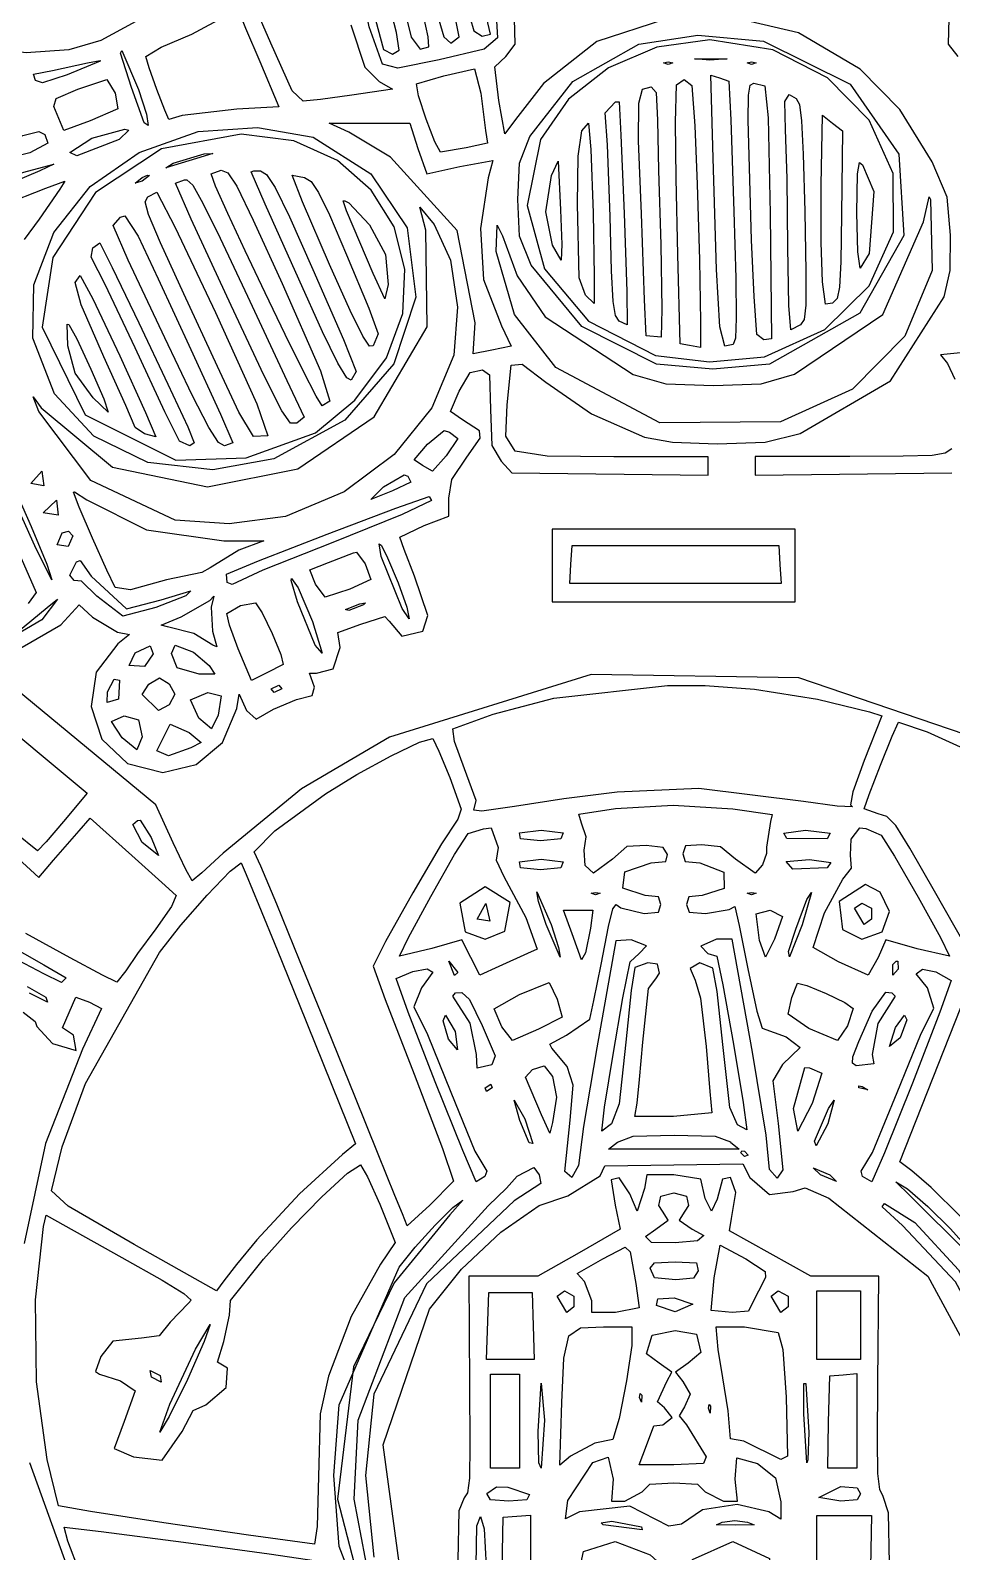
# Model space of a CAD drawing. Extents: x 0 to 7.6, y 0 to 10.9.
# Drawn here: x 1.498 to 1.921, y 5.753 to 6.452 of the extents above; entities that cross this region are included whole.
import ezdxf

# ---------------------------------------------------------------- set-up
doc = ezdxf.new("R2010")
doc.units = 0
doc.layers.get('0').update_dxf_attribs({"linetype": 'CONTINUOUS'})

msp = doc.modelspace()

# ---------------------------------------------------------------- linework, layer by layer
at = {"color": 0}
for points in [[(1.94108, 6.12369), (1.85064, 6.15446), (1.75526, 6.15603), (1.66265, 6.12717), (1.62218, 6.10346), (1.58621, 6.07389), (1.57644, 6.06494), (1.57194, 6.06119), (1.56901, 6.06635), (1.56321, 6.07867), (1.55524, 6.09614), (0.990451, 6.56347)], [(1.92736, 6.50857), (1.91374, 6.50526), (1.9069, 6.50097), (1.90283, 6.48747), (1.91558, 6.47894), (1.92171, 6.47407), (1.91965, 6.45757), (1.91932, 6.44586), (1.92367, 6.44011)], [(1.56213, 6.465), (1.53, 6.44743), (1.51525, 6.44319), (1.49567, 6.44183), (1.45535, 6.447), (1.42497, 6.4669)], [(1.64486, 6.45475), (1.65121, 6.43517), (1.65787, 6.4286), (1.66396, 6.42518), (1.64524, 6.42236), (1.63092, 6.42042), (1.62289, 6.41954), (1.61789, 6.42443), (1.60801, 6.44629), (1.59961, 6.4655)], [(1.48697, 6.16456), (1.51161, 6.17888), (1.52007, 6.18804), (1.5261, 6.18235), (1.53765, 6.17557), (1.54318, 6.17447), (1.53776, 6.17019), (1.52789, 6.15707), (1.5255, 6.14133), (1.53039, 6.12625), (1.54221, 6.11507), (1.55843, 6.111), (1.57378, 6.11464), (1.58589, 6.12483), (1.59239, 6.14035), (1.59347, 6.14703), (1.59685, 6.13954), (1.60135, 6.13558), (1.60926, 6.14003), (1.6199, 6.14453), (1.62711, 6.14632), (1.62815, 6.15028), (1.62592, 6.15668), (1.62901, 6.15668), (1.63667, 6.15864), (1.63997, 6.16846), (1.63894, 6.17535), (1.64942, 6.17914), (1.66049, 6.18267), (1.66238, 6.1805), (1.66829, 6.17361), (1.67794, 6.17594), (1.68024, 6.18317), (1.67404, 6.20122), (1.66932, 6.21343), (1.66738, 6.21918), (1.6786, 6.22461), (1.68989, 6.22879), (1.68989, 6.23708), (1.69125, 6.24576), (1.69814, 6.25592), (1.70432, 6.26475), (1.704, 6.26801), (1.69613, 6.27306), (1.69069, 6.27696), (1.69461, 6.28635), (1.69971, 6.29492), (1.70529, 6.29617), (1.7085, 6.29378), (1.70904, 6.27789), (1.70964, 6.26133), (1.71386, 6.25413), (1.71875, 6.24869), (1.80903, 6.24772), (1.80903, 6.25618), (1.76568, 6.25618), (1.73508, 6.2564), (1.72032, 6.25868), (1.71599, 6.26568), (1.71664, 6.28006), (1.71853, 6.29829), (1.72358, 6.29872), (1.73438, 6.29047), (1.75543, 6.27588), (1.77983, 6.26519), (1.79269, 6.26281), (1.81321, 6.2621), (1.83518, 6.26286), (1.85129, 6.26687), (1.89279, 6.29107), (1.91743, 6.32958), (1.92019, 6.34169), (1.92042, 6.35807), (1.91878, 6.37554), (1.91194, 6.39165), (1.89714, 6.41575), (1.87879, 6.43435), (1.85053, 6.45096), (1.81694, 6.45876)], [(1.78901, 6.45708), (1.75792, 6.4471), (1.73335, 6.42779), (1.72049, 6.41124), (1.71565, 6.40457), (1.71278, 6.41997), (1.71099, 6.43539), (1.71604, 6.44011), (1.72032, 6.44586), (1.72006, 6.45757)], [(1.48529, 6.37201), (1.50467, 6.37967), (1.51346, 6.38281), (1.51346, 6.38281), (1.51107, 6.37913), (1.50168, 6.36535), (1.49479, 6.35607)], [(1.93251, 6.30474), (1.91569, 6.30306), (1.919, 6.29904), (1.92236, 6.29178)], [(1.9209, 6.25976), (1.91797, 6.25781), (1.91189, 6.25672), (1.89854, 6.25635), (1.87403, 6.25624), (1.83068, 6.25624), (1.83068, 6.24772), (1.92096, 6.24869)], [(1.47467, 6.25201), (1.50028, 6.19368), (1.49653, 6.18869)], [(1.92486, 5.90701), (1.9114, 5.92014), (1.90261, 5.9279), (1.89708, 5.93197), (1.93257, 6.02203), (1.91303, 6.05647), (1.90169, 6.07628), (1.89518, 6.08664), (1.89106, 6.09082), (1.8871, 6.09201), (1.88064, 6.09424), (1.88297, 6.10092), (1.88824, 6.11436), (1.89361, 6.12771), (1.89649, 6.13411), (1.89649, 6.13411), (1.90967, 6.12967), (1.93326, 6.11897)], [(1.47483, 6.08708), (1.50151, 6.06272), (1.50819, 6.07064), (1.51997, 6.08425), (1.52507, 6.08996), (1.54417, 6.07281), (1.558, 6.06039), (1.56456, 6.05442), (1.56239, 6.04943), (1.55528, 6.03917), (1.54676, 6.02772), (1.54144, 6.01981), (1.53738, 6.01465), (1.53076, 6.01785), (1.5159, 6.02582), (1.49556, 6.037)], [(1.47694, 6.03776), (1.50379, 6.02263), (1.514, 6.01654), (1.51193, 6.01449), (1.50379, 6.01844), (1.48324, 6.02924)], [(1.49425, 6.00076), (1.49983, 5.99658), (1.5006, 5.99425), (1.50776, 5.98643), (1.51861, 5.98318), (1.51747, 5.99024), (1.51232, 5.9936), (1.51856, 6.00771), (1.52474, 6.00543), (1.53028, 6.00244), (1.52154, 5.98383), (1.50461, 5.94043), (1.49474, 5.89442)], [(1.49615, 6.01258), (1.50472, 6.00771), (1.50553, 6.00543), (1.49718, 6.0095)], [(1.66878, 5.73525), (1.65967, 5.80186), (1.68099, 5.86436), (1.69564, 5.88271), (1.71376, 5.89968), (1.73139, 5.912), (1.74447, 5.91635), (1.75933, 5.92562), (1.76156, 5.93024), (1.79318, 5.93067), (1.82488, 5.9311), (1.82488, 5.9311), (1.82818, 5.92481), (1.83718, 5.91694), (1.84814, 5.9184), (1.85351, 5.92008), (1.86447, 5.91536), (1.91, 5.87944), (1.93836, 5.82688), (1.94217, 5.81039), (1.94293, 5.78771), (1.94211, 5.76508), (1.93836, 5.74854)], [(1.65315, 5.74138), (1.64632, 5.77692), (1.64817, 5.81321), (1.66971, 5.86968), (1.70796, 5.91178), (1.71636, 5.91997), (1.72119, 5.9254), (1.72885, 5.92936), (1.72885, 5.92936), (1.73144, 5.92606), (1.7321, 5.92204), (1.71983, 5.91406), (1.67953, 5.87586), (1.65539, 5.82519), (1.65153, 5.78776), (1.65539, 5.75022)], [(1.89236, 5.74744), (1.89182, 5.77072), (1.88943, 5.77821), (1.88786, 5.78136), (1.88704, 5.78868), (1.88678, 5.80388), (1.88693, 5.8304), (1.88738, 5.87939), (1.85613, 5.87939), (1.83751, 5.88981), (1.81885, 5.90022), (1.81976, 5.90603), (1.82167, 5.91792), (1.81922, 5.92481), (1.8156, 5.92404), (1.81315, 5.91482), (1.8106, 5.9094), (1.80761, 5.91515), (1.80567, 5.92399), (1.79324, 5.92606), (1.78082, 5.92606), (1.77979, 5.91982), (1.77636, 5.90929), (1.773, 5.91732), (1.76818, 5.92464), (1.76438, 5.92367), (1.76628, 5.91217), (1.76861, 5.9011), (1.74968, 5.89025), (1.73079, 5.87939), (1.699, 5.87939), (1.69943, 5.82926), (1.69954, 5.80192), (1.69933, 5.78662), (1.69846, 5.77979), (1.69694, 5.7775), (1.6945, 5.77165), (1.69401, 5.74886)], [(1.49724, 5.79378), (1.52881, 5.70632)]]:
    msp.add_lwpolyline(points, dxfattribs=at)
for points in [[(1.7029, 6.48188), (1.70563, 6.48122), (1.70904, 6.47906), (1.71138, 6.46457), (1.71229, 6.44874), (1.70606, 6.44358), (1.68539, 6.43853), (1.66639, 6.43479), (1.65935, 6.43664), (1.65332, 6.45372), (1.65007, 6.47038), (1.65474, 6.47374), (1.67936, 6.47874), (1.7029, 6.48188)], [(1.68479, 6.47646), (1.68099, 6.47542), (1.68414, 6.46061), (1.68761, 6.44911), (1.69075, 6.44624), (1.69456, 6.44911), (1.69183, 6.463), (1.68815, 6.4745), (1.68479, 6.47646)], [(1.69911, 6.47954), (1.69536, 6.47868), (1.69792, 6.46365), (1.70139, 6.45188), (1.70518, 6.44954), (1.70899, 6.45047), (1.70546, 6.46544), (1.69911, 6.47954)], [(1.65728, 6.47119), (1.65403, 6.46853), (1.65625, 6.45692), (1.65983, 6.44331), (1.66396, 6.44119), (1.6671, 6.44303), (1.66581, 6.45117), (1.66238, 6.46414), (1.65728, 6.47119)], [(1.67307, 6.47396), (1.66917, 6.47299), (1.66786, 6.46832), (1.67253, 6.449), (1.67676, 6.44358), (1.68061, 6.44456), (1.68044, 6.44911), (1.67828, 6.45904), (1.67535, 6.46913), (1.67307, 6.47396)], [(1.59283, 6.46083), (1.59347, 6.46039), (1.59651, 6.45313), (1.60297, 6.43788), (1.61176, 6.41704), (1.59244, 6.41596), (1.56733, 6.41303), (1.56125, 6.41118), (1.55931, 6.41547), (1.55567, 6.42503), (1.55219, 6.43494), (1.55067, 6.44021), (1.55772, 6.44444), (1.57183, 6.45036), (1.588, 6.4591), (1.59283, 6.46083)], [(1.80425, 6.44997), (1.83442, 6.44721), (1.87429, 6.4274), (1.89665, 6.39524), (1.89893, 6.35786), (1.87864, 6.32221), (1.83724, 6.29867), (1.81114, 6.29644), (1.78532, 6.29867), (1.75097, 6.31603), (1.72775, 6.34424), (1.72233, 6.35758), (1.72151, 6.37446), (1.72233, 6.39117), (1.72706, 6.40338), (1.74681, 6.42871), (1.77713, 6.44581), (1.80425, 6.44997)], [(1.80985, 6.44781), (1.78543, 6.44444), (1.76318, 6.435), (1.74485, 6.42051), (1.73204, 6.40192), (1.72581, 6.37158), (1.73378, 6.34256), (1.75407, 6.31842), (1.78483, 6.30268), (1.80968, 6.29975), (1.8349, 6.30208), (1.86262, 6.31467), (1.88303, 6.33469), (1.8941, 6.35954), (1.89404, 6.38639), (1.88303, 6.41081), (1.86382, 6.43028), (1.83865, 6.44314), (1.80985, 6.44781)], [(1.53961, 6.44293), (1.54736, 6.42492), (1.55089, 6.41368), (1.55176, 6.40842), (1.54992, 6.40972), (1.54406, 6.42589), (1.53901, 6.44163), (1.53961, 6.44293)], [(1.52968, 6.43836), (1.52968, 6.43799), (1.51454, 6.43164), (1.50325, 6.42806), (1.49994, 6.42904), (1.49903, 6.43201), (1.50776, 6.43375), (1.52382, 6.43718), (1.52968, 6.43836)], [(1.70171, 6.43451), (1.70464, 6.42329), (1.70671, 6.40614), (1.70762, 6.40028), (1.69781, 6.39822), (1.68604, 6.39621), (1.68343, 6.40093), (1.67942, 6.41135), (1.67594, 6.4221), (1.67497, 6.42757), (1.68761, 6.43132), (1.70171, 6.43451)], [(1.79069, 6.43767), (1.79275, 6.43728), (1.79069, 6.43647), (1.78857, 6.43728), (1.79069, 6.43767)], [(1.80279, 6.43907), (1.81782, 6.43907), (1.80985, 6.43847), (1.80279, 6.43907)], [(1.829, 6.43767), (1.83111, 6.43728), (1.829, 6.43647), (1.82693, 6.43728), (1.829, 6.43767)], [(1.53271, 6.42953), (1.53651, 6.42333), (1.53776, 6.41601), (1.52507, 6.41049), (1.51292, 6.40619), (1.50836, 6.41721), (1.50944, 6.4209), (1.51937, 6.42513), (1.53271, 6.42953)], [(1.79796, 6.42953), (1.80149, 6.42681), (1.80294, 6.40826), (1.80393, 6.38146), (1.80501, 6.34663), (1.80556, 6.31814), (1.8055, 6.30642), (1.80051, 6.30735), (1.79622, 6.30806), (1.79514, 6.34918), (1.79432, 6.38406), (1.794, 6.40994), (1.79449, 6.42708), (1.79796, 6.42953)], [(1.81022, 6.43158), (1.81418, 6.43033), (1.81858, 6.42876), (1.81939, 6.41103), (1.82086, 6.36882), (1.82172, 6.33822), (1.82194, 6.31982), (1.82156, 6.31071), (1.82047, 6.30772), (1.81662, 6.30697), (1.8144, 6.31586), (1.81287, 6.34218), (1.81131, 6.39344), (1.81022, 6.43158)], [(1.83003, 6.42785), (1.83507, 6.4266), (1.83664, 6.412), (1.83757, 6.36783), (1.83817, 6.31033), (1.83464, 6.30985), (1.83143, 6.31228), (1.83008, 6.32986), (1.829, 6.35574), (1.82796, 6.38911), (1.82742, 6.41086), (1.82747, 6.42242), (1.82829, 6.42703), (1.83003, 6.42785)], [(1.78276, 6.42617), (1.78515, 6.42361), (1.78581, 6.41081), (1.78624, 6.38769), (1.78722, 6.35368), (1.78776, 6.324), (1.78749, 6.31108), (1.7806, 6.31174), (1.77983, 6.32835), (1.77832, 6.36783), (1.77707, 6.40142), (1.77713, 6.41872), (1.77886, 6.42518), (1.78276, 6.42617)], [(1.84625, 6.42264), (1.8495, 6.42079), (1.85097, 6.41808), (1.85194, 6.41054), (1.85265, 6.39518), (1.8534, 6.36887), (1.85394, 6.3411), (1.85389, 6.3259), (1.85314, 6.31917), (1.85146, 6.31679), (1.847, 6.31451), (1.84603, 6.32568), (1.84565, 6.35243), (1.84532, 6.384), (1.84457, 6.40663), (1.84418, 6.41943), (1.84625, 6.42264)], [(1.76644, 6.41928), (1.76813, 6.41928), (1.76893, 6.40397), (1.77046, 6.368), (1.7716, 6.33208), (1.77181, 6.31679), (1.76813, 6.31853), (1.76639, 6.32101), (1.76531, 6.32758), (1.7646, 6.34164), (1.76394, 6.3666), (1.76281, 6.39947), (1.76172, 6.41417), (1.76644, 6.41928)], [(1.86149, 6.41319), (1.8661, 6.4095), (1.87071, 6.40593), (1.87028, 6.36751), (1.86996, 6.34576), (1.86936, 6.33404), (1.86828, 6.32889), (1.86621, 6.32671), (1.86296, 6.32622), (1.86154, 6.33649), (1.86089, 6.3546), (1.861, 6.38092), (1.86149, 6.41319)], [(1.50142, 6.40565), (1.50418, 6.40429), (1.50564, 6.40028), (1.49729, 6.39583), (1.4899, 6.39404), (1.48731, 6.39626), (1.48633, 6.40056), (1.49419, 6.40375), (1.50142, 6.40565)], [(1.60189, 6.40744), (1.6275, 6.40306), (1.65408, 6.38624), (1.67079, 6.36133), (1.67475, 6.32954), (1.66456, 6.29889), (1.64208, 6.27294), (1.60949, 6.25515), (1.58149, 6.25011), (1.55165, 6.25353), (1.52681, 6.26557), (1.50863, 6.28504), (1.49869, 6.31071), (1.49914, 6.33524), (1.5084, 6.35926), (1.52501, 6.38037), (1.54758, 6.39594), (1.57471, 6.40571), (1.60189, 6.40744)], [(1.54096, 6.40679), (1.54292, 6.40625), (1.53842, 6.40201), (1.51893, 6.39442), (1.51568, 6.39594), (1.52587, 6.40261), (1.54096, 6.40679)], [(1.67199, 6.4095), (1.67557, 6.39785), (1.67979, 6.38618), (1.69499, 6.38954), (1.71007, 6.39231), (1.70801, 6.38439), (1.70443, 6.36111), (1.70583, 6.33767), (1.71414, 6.31629), (1.71858, 6.30697), (1.70964, 6.30507), (1.70111, 6.30344), (1.70193, 6.31771), (1.69368, 6.36008), (1.66303, 6.39388), (1.64388, 6.40528), (1.63482, 6.4095), (1.67199, 6.4095)], [(1.75396, 6.4095), (1.75504, 6.3974), (1.75613, 6.36828), (1.75667, 6.33908), (1.75667, 6.32661), (1.75265, 6.33035), (1.74972, 6.33843), (1.74892, 6.37235), (1.74929, 6.39426), (1.75092, 6.40603), (1.75396, 6.4095)], [(1.59451, 6.40451), (1.55783, 6.39774), (1.52746, 6.37761), (1.50797, 6.34771), (1.5031, 6.31565), (1.52274, 6.27544), (1.56451, 6.25461), (1.59679, 6.25558), (1.62858, 6.26714), (1.64675, 6.28217), (1.66118, 6.30154), (1.66872, 6.322), (1.66971, 6.34244), (1.66471, 6.36176), (1.65419, 6.37875), (1.63867, 6.39231), (1.6186, 6.40132), (1.59451, 6.40451)], [(1.58149, 6.39551), (1.574, 6.39318), (1.55985, 6.38894), (1.56326, 6.39111), (1.57747, 6.39535), (1.58149, 6.39551)], [(1.74013, 6.39204), (1.74121, 6.36968), (1.74175, 6.35368), (1.74154, 6.34651), (1.73753, 6.3534), (1.73449, 6.36871), (1.73697, 6.38536), (1.74013, 6.39204)], [(1.87858, 6.39144), (1.87999, 6.39035), (1.8851, 6.37804), (1.88297, 6.3495), (1.87879, 6.34289), (1.87776, 6.35037), (1.87739, 6.36828), (1.87761, 6.38624), (1.87858, 6.39144)], [(1.5084, 6.39068), (1.5019, 6.38753), (1.48568, 6.38064), (1.46343, 6.37213), (1.45899, 6.37261), (1.46994, 6.37875), (1.48318, 6.38368), (1.49636, 6.38743), (1.5084, 6.39068)], [(1.55137, 6.38553), (1.55236, 6.38547), (1.54899, 6.38281), (1.54568, 6.38189), (1.54899, 6.3845), (1.55137, 6.38553)], [(1.58529, 6.38781), (1.58832, 6.38672), (1.59244, 6.38049), (1.60004, 6.36496), (1.61333, 6.33572), (1.63086, 6.29557), (1.63519, 6.28163), (1.63162, 6.27951), (1.6289, 6.28396), (1.62289, 6.29568), (1.61469, 6.31233), (1.60547, 6.33149), (1.59631, 6.35086), (1.58837, 6.368), (1.58274, 6.38058), (1.58068, 6.38624), (1.58529, 6.38781)], [(1.60026, 6.38764), (1.60331, 6.38753), (1.60612, 6.38596), (1.61003, 6.37993), (1.6166, 6.36638), (1.62744, 6.34224), (1.6415, 6.31), (1.64735, 6.29536), (1.64501, 6.29135), (1.64296, 6.29237), (1.63894, 6.2991), (1.63189, 6.31358), (1.62088, 6.33778), (1.60542, 6.37224), (1.59901, 6.3871), (1.60026, 6.38758), (1.60026, 6.38764)], [(1.61783, 6.38553), (1.62349, 6.38444), (1.62657, 6.3826), (1.62999, 6.37765), (1.63499, 6.36729), (1.6429, 6.34901), (1.65306, 6.32449), (1.65733, 6.31272), (1.65517, 6.30718), (1.65343, 6.30692), (1.65028, 6.31158), (1.64458, 6.3234), (1.6351, 6.34457), (1.62261, 6.37326), (1.61783, 6.38553)], [(1.55572, 6.37782), (1.56407, 6.3616), (1.58268, 6.32243), (1.60167, 6.28043), (1.60672, 6.26579), (1.60015, 6.26551), (1.59338, 6.27658), (1.58365, 6.29758), (1.56819, 6.33106), (1.55735, 6.35454), (1.55186, 6.36751), (1.55035, 6.37337), (1.5516, 6.3756), (1.55572, 6.37782)], [(1.56956, 6.38351), (1.57226, 6.38092), (1.57688, 6.37278), (1.58479, 6.35667), (1.59733, 6.32997), (1.6155, 6.29113), (1.62338, 6.27431), (1.61996, 6.27154), (1.61719, 6.27154), (1.61307, 6.27729), (1.60482, 6.29372), (1.5899, 6.32563), (1.57156, 6.36529), (1.56435, 6.38194), (1.56836, 6.38351), (1.56956, 6.38351)], [(1.67649, 6.37088), (1.68311, 6.36285), (1.69069, 6.34651), (1.69385, 6.32487), (1.69217, 6.30285), (1.68212, 6.27869), (1.66471, 6.25717), (1.64171, 6.23996), (1.61486, 6.22874), (1.58892, 6.22532), (1.56412, 6.22694), (1.52533, 6.24517), (1.50151, 6.27701), (1.49892, 6.28364), (1.50261, 6.27864), (1.53537, 6.25136), (1.579, 6.24229), (1.62056, 6.2506), (1.6556, 6.27447), (1.6799, 6.31581), (1.67931, 6.36029), (1.67649, 6.37088)], [(1.64139, 6.37381), (1.64204, 6.37375), (1.64388, 6.37289), (1.65349, 6.36274), (1.66075, 6.34918), (1.66194, 6.33529), (1.66043, 6.32867), (1.65517, 6.34033), (1.6429, 6.36914), (1.64139, 6.37381)], [(1.91054, 6.3756), (1.91114, 6.37446), (1.912, 6.34174), (1.89936, 6.31158), (1.87532, 6.28728), (1.84224, 6.27219), (1.78678, 6.27181), (1.73904, 6.29719), (1.72006, 6.32161), (1.71169, 6.35042), (1.71203, 6.36263), (1.71446, 6.35775), (1.72119, 6.33925), (1.73415, 6.32053), (1.77453, 6.294), (1.78956, 6.28961), (1.81153, 6.28885), (1.83344, 6.28961), (1.84868, 6.29406), (1.88926, 6.32156), (1.90793, 6.36415), (1.91054, 6.3756)], [(1.54101, 6.36686), (1.54719, 6.35747), (1.55626, 6.33789), (1.57135, 6.30544), (1.58496, 6.27567), (1.59065, 6.26247), (1.58681, 6.26118), (1.58399, 6.26275), (1.57958, 6.26953), (1.57194, 6.2845), (1.55931, 6.31082), (1.54258, 6.34646), (1.53569, 6.36242), (1.53906, 6.36621), (1.54101, 6.36686)], [(1.52951, 6.35449), (1.53515, 6.3431), (1.54742, 6.31765), (1.56082, 6.2895), (1.56999, 6.26992), (1.57292, 6.26247), (1.57086, 6.26118), (1.56608, 6.26324), (1.55935, 6.27675), (1.54568, 6.30615), (1.53201, 6.33529), (1.5255, 6.34793), (1.52636, 6.35211), (1.52951, 6.35449)], [(1.52051, 6.33946), (1.52636, 6.32867), (1.53874, 6.30257), (1.55057, 6.27642), (1.55528, 6.26531), (1.55007, 6.26665), (1.54568, 6.26958), (1.54144, 6.27974), (1.53142, 6.30203), (1.521, 6.32601), (1.51822, 6.33626), (1.52051, 6.33946)], [(1.45708, 6.31451), (1.46224, 6.30485), (1.47276, 6.28157), (1.48606, 6.25114), (1.49794, 6.22407), (1.50521, 6.20676), (1.50743, 6.19949), (1.50022, 6.21382), (1.48475, 6.24826), (1.46853, 6.28526), (1.45958, 6.30572), (1.45708, 6.31451)], [(1.51449, 6.31706), (1.51525, 6.317), (1.51888, 6.31028), (1.52544, 6.29633), (1.53131, 6.28271), (1.53342, 6.27669), (1.52647, 6.28315), (1.51813, 6.2946), (1.51475, 6.30707), (1.51449, 6.31706)], [(1.35352, 6.29438), (1.35927, 6.29085), (1.37446, 6.27599), (1.39985, 6.25125), (1.43235, 6.22081), (1.45931, 6.19531), (1.47151, 6.18251), (1.47976, 6.17649), (1.49121, 6.17513), (1.50526, 6.18685), (1.5101, 6.1906), (1.50282, 6.18121), (1.48882, 6.17285), (1.48019, 6.17464), (1.46864, 6.18213), (1.44976, 6.19883), (1.41932, 6.22808), (1.40001, 6.24675), (1.38395, 6.26204), (1.37277, 6.2724), (1.36816, 6.27615), (1.35916, 6.28353), (1.35297, 6.29378), (1.35352, 6.29438)], [(1.68778, 6.26818), (1.69011, 6.26747), (1.69401, 6.26454), (1.68864, 6.25651), (1.68235, 6.24951), (1.67774, 6.25211), (1.67399, 6.25472), (1.68007, 6.26199), (1.68778, 6.26818)], [(1.50282, 6.24951), (1.50385, 6.24274), (1.49789, 6.24387), (1.50282, 6.24951)], [(1.66928, 6.24783), (1.67106, 6.24724), (1.67242, 6.24447), (1.66401, 6.24044), (1.65403, 6.23654), (1.65983, 6.24229), (1.66928, 6.24783)], [(1.51785, 6.24007), (1.5236, 6.23633), (1.551, 6.2225), (1.58649, 6.21756), (1.60482, 6.2175), (1.59343, 6.21326), (1.58029, 6.20514), (1.57644, 6.2029), (1.56017, 6.19954), (1.54357, 6.19493), (1.53663, 6.19596), (1.53271, 6.20404), (1.52621, 6.21869), (1.52007, 6.23296), (1.51736, 6.2399), (1.51785, 6.24007)], [(1.68083, 6.23785), (1.68197, 6.236), (1.66835, 6.22954), (1.6365, 6.21674), (1.60439, 6.20394), (1.59039, 6.19743), (1.58806, 6.1984), (1.58767, 6.2021), (1.60243, 6.20822), (1.63396, 6.22049), (1.66558, 6.23247), (1.68083, 6.23785)], [(1.50956, 6.23622), (1.51031, 6.22928), (1.50342, 6.23036), (1.50956, 6.23622)], [(1.51519, 6.2219), (1.51719, 6.21978), (1.51492, 6.21485), (1.50999, 6.2156), (1.51226, 6.22114), (1.51519, 6.2219)], [(1.73736, 6.22288), (1.73736, 6.18951), (1.84901, 6.18951), (1.84901, 6.22288), (1.73736, 6.22288)], [(1.64746, 6.21224), (1.65142, 6.20697), (1.65403, 6.19965), (1.64442, 6.19526), (1.63303, 6.19157), (1.62864, 6.19764), (1.62608, 6.20421), (1.6346, 6.20757), (1.646, 6.21203), (1.64746, 6.21224)], [(1.65782, 6.21614), (1.65886, 6.21528), (1.66174, 6.20964), (1.66656, 6.19819), (1.67057, 6.18696), (1.67171, 6.18169), (1.66835, 6.18636), (1.65881, 6.21024), (1.65782, 6.21614)], [(1.74653, 6.21533), (1.84147, 6.21533), (1.84201, 6.2066), (1.8425, 6.19786), (1.7455, 6.19786), (1.74599, 6.2066), (1.74653, 6.21533)], [(1.52056, 6.20839), (1.5255, 6.20128), (1.54178, 6.18619), (1.55767, 6.19038), (1.5714, 6.1945), (1.56907, 6.19222), (1.55528, 6.1869), (1.54004, 6.18283), (1.52821, 6.19206), (1.52106, 6.19894), (1.51768, 6.19922), (1.51568, 6.20167), (1.51882, 6.20779), (1.52056, 6.20839)], [(1.61763, 6.20025), (1.62067, 6.19586), (1.62728, 6.18039), (1.63162, 6.1659), (1.62853, 6.16949), (1.62033, 6.18951), (1.6174, 6.19933), (1.61763, 6.20025)], [(1.58192, 6.19211), (1.58068, 6.18701), (1.58122, 6.17589), (1.58328, 6.16872), (1.58149, 6.16954), (1.57269, 6.17486), (1.56065, 6.1779), (1.55772, 6.17876), (1.56694, 6.18251), (1.58003, 6.19), (1.58192, 6.19211)], [(1.60107, 6.18901), (1.60411, 6.1844), (1.60867, 6.17486), (1.61263, 6.16531), (1.61382, 6.16064), (1.60622, 6.15679), (1.59928, 6.15321), (1.59315, 6.16786), (1.58903, 6.17871), (1.58794, 6.18414), (1.59413, 6.18782), (1.60107, 6.18901)], [(1.65158, 6.18901), (1.65067, 6.1881), (1.64399, 6.18544), (1.64236, 6.18587), (1.64899, 6.18853), (1.65158, 6.18901)], [(1.55263, 6.16922), (1.55404, 6.16558), (1.55007, 6.15978), (1.54297, 6.16021), (1.54574, 6.16596), (1.55263, 6.16922)], [(1.56418, 6.16949), (1.57249, 6.16629), (1.57975, 6.16015), (1.58242, 6.15614), (1.57514, 6.15614), (1.56511, 6.15918), (1.56239, 6.16564), (1.56418, 6.16949)], [(1.53608, 6.15397), (1.53862, 6.15338), (1.53808, 6.14475), (1.53282, 6.14318), (1.53299, 6.14811), (1.53608, 6.15397)], [(1.55692, 6.15446), (1.56142, 6.15175), (1.56401, 6.14697), (1.56142, 6.14208), (1.55653, 6.13949), (1.54899, 6.14681), (1.55197, 6.15164), (1.55692, 6.15446)], [(1.5791, 6.14779), (1.58524, 6.14626), (1.58393, 6.13737), (1.58089, 6.13113), (1.57497, 6.13596), (1.57118, 6.14447), (1.5791, 6.14779)], [(1.61171, 6.15115), (1.61317, 6.14947), (1.60965, 6.14779), (1.60818, 6.14947), (1.61171, 6.15115)], [(1.79031, 6.15093), (1.80761, 6.15093), (1.83029, 6.14936), (1.85932, 6.14475), (1.88314, 6.13894), (1.88883, 6.13699), (1.88075, 6.11654), (1.87554, 6.10215), (1.87446, 6.09614), (1.87528, 6.09517), (1.86828, 6.09549), (1.85286, 6.0976), (1.80469, 6.10357), (1.76719, 6.102), (1.74274, 6.0989), (1.72006, 6.09543), (1.70497, 6.09326), (1.70128, 6.09364), (1.70236, 6.09808), (1.69706, 6.11263), (1.69254, 6.12528), (1.69168, 6.13108), (1.71029, 6.13786), (1.73817, 6.14513), (1.79031, 6.15093)], [(1.47374, 6.14301), (1.52376, 6.10156), (1.51286, 6.08843), (1.50483, 6.0791), (1.50092, 6.07493), (1.49067, 6.08328), (1.47982, 6.09343), (1.46669, 6.10547), (1.45182, 6.11892), (1.45714, 6.12663), (1.4681, 6.13867), (1.47374, 6.14301)], [(1.54069, 6.13699), (1.54736, 6.13525), (1.54893, 6.12744), (1.54656, 6.12147), (1.53982, 6.1269), (1.53483, 6.13444), (1.54069, 6.13699)], [(1.56185, 6.13314), (1.57053, 6.12933), (1.57607, 6.12472), (1.57129, 6.12229), (1.56108, 6.11871), (1.55567, 6.12088), (1.56185, 6.13314)], [(1.68251, 6.12657), (1.68528, 6.12082), (1.69032, 6.10872), (1.69547, 6.09418), (1.69396, 6.08951), (1.68653, 6.07818), (1.67333, 6.05572), (1.66075, 6.03331), (1.65517, 6.02192), (1.66058, 6.00667), (1.67389, 5.97233), (1.68696, 5.93821), (1.69206, 5.92307), (1.68115, 5.91211), (1.67079, 5.90256), (1.66851, 5.9081), (1.66504, 5.91656), (1.65739, 5.93549), (1.64665, 5.96213), (1.63396, 5.9936), (1.62131, 6.02474), (1.61079, 6.0504), (1.60346, 6.06787), (1.60047, 6.07449), (1.60992, 6.0841), (1.63319, 6.10124), (1.64757, 6.11014), (1.66336, 6.11871), (1.67637, 6.12494), (1.68251, 6.12657)], [(1.79297, 6.09603), (1.82036, 6.09435), (1.83849, 6.09174), (1.83763, 6.08849), (1.83583, 6.07667), (1.83583, 6.07374), (1.83399, 6.06853), (1.83057, 6.06467), (1.8215, 6.07113), (1.81461, 6.07676), (1.80615, 6.07781), (1.79861, 6.07721), (1.79731, 6.07362), (1.7985, 6.0701), (1.80524, 6.06939), (1.81625, 6.06511), (1.8164, 6.05767), (1.80626, 6.05447), (1.80012, 6.05382), (1.79899, 6.05029), (1.80029, 6.04676), (1.80783, 6.04611), (1.81862, 6.04807), (1.82124, 6.04937), (1.82324, 6.04069), (1.82731, 6.02072), (1.83143, 6.00125), (1.83382, 5.99349), (1.84483, 5.98942), (1.85124, 5.9846), (1.84315, 5.97678), (1.83871, 5.96918), (1.84119, 5.94971), (1.84338, 5.92828), (1.84065, 5.92447), (1.83712, 5.9285), (1.83561, 5.94428), (1.82932, 5.98236), (1.82004, 6.03444), (1.81287, 6.03444), (1.80567, 6.03114), (1.80892, 6.02778), (1.81293, 6.02653), (1.81569, 6.01335), (1.82064, 5.98617), (1.82514, 5.95925), (1.82682, 5.94672), (1.82254, 5.949), (1.81896, 5.95697), (1.81575, 5.98589), (1.8131, 6.01031), (1.81119, 6.02111), (1.80524, 6.02344), (1.80067, 6.02094), (1.80306, 6.01546), (1.80544, 6.00732), (1.80806, 5.98503), (1.80985, 5.96431), (1.81065, 5.95458), (1.79303, 5.95281), (1.77539, 5.95281), (1.77632, 5.95904), (1.77746, 5.96983), (1.77903, 5.98697), (1.78162, 6.01167), (1.78504, 6.01611), (1.78668, 6.01878), (1.78569, 6.02294), (1.78131, 6.02344), (1.77539, 6.02132), (1.77365, 6.01085), (1.77121, 5.98697), (1.76807, 5.95871), (1.7646, 5.94949), (1.7601, 5.94613), (1.76144, 5.95714), (1.76535, 5.98133), (1.76986, 6.00743), (1.77317, 6.02403), (1.77735, 6.02778), (1.78065, 6.03125), (1.77365, 6.03413), (1.76665, 6.03364), (1.75786, 5.98449), (1.75168, 5.94829), (1.74946, 5.93028), (1.74636, 5.92481), (1.74322, 5.92763), (1.74567, 5.95111), (1.74701, 5.96724), (1.74419, 5.97581), (1.73719, 5.98421), (1.73633, 5.98611), (1.74392, 5.99024), (1.75472, 5.99767), (1.75651, 6.00618), (1.75982, 6.02279), (1.76318, 6.04015), (1.76519, 6.04839), (1.76676, 6.05035), (1.76888, 6.04872), (1.77957, 6.04611), (1.78614, 6.04676), (1.78733, 6.05029), (1.78618, 6.05382), (1.78011, 6.05447), (1.76981, 6.05783), (1.77067, 6.06532), (1.78276, 6.06944), (1.78956, 6.07004), (1.79036, 6.07324), (1.78831, 6.07644), (1.78049, 6.07747), (1.7716, 6.07699), (1.76508, 6.07118), (1.75629, 6.06467), (1.75256, 6.06819), (1.75211, 6.07531), (1.75304, 6.08143), (1.75076, 6.08767), (1.74963, 6.09179), (1.7665, 6.0944), (1.79297, 6.09603)], [(1.54807, 6.08908), (1.55317, 6.08117), (1.55653, 6.07281), (1.54904, 6.07878), (1.54476, 6.08713), (1.54688, 6.08892), (1.54807, 6.08908)], [(1.70931, 6.08561), (1.71257, 6.07656), (1.71158, 6.07069), (1.71517, 6.06321), (1.72521, 6.04428), (1.73042, 6.02983), (1.72597, 6.02778), (1.71278, 6.02175), (1.70404, 6.01785), (1.69581, 6.03413), (1.68201, 6.03011), (1.66715, 6.02653), (1.67128, 6.03521), (1.68153, 6.05404), (1.69254, 6.07324), (1.69874, 6.08301), (1.70572, 6.08507), (1.70931, 6.08561)], [(1.73232, 6.08447), (1.74235, 6.08322), (1.74137, 6.08046), (1.73199, 6.07964), (1.72276, 6.08057), (1.72233, 6.08328), (1.73232, 6.08447)], [(1.85368, 6.08442), (1.86513, 6.08317), (1.86372, 6.08057), (1.84521, 6.08062), (1.84375, 6.08311), (1.85368, 6.08442)], [(1.87875, 6.08556), (1.88151, 6.08518), (1.88851, 6.08219), (1.89458, 6.0726), (1.90543, 6.05371), (1.91569, 6.03521), (1.91992, 6.02653), (1.905, 6.03), (1.89063, 6.03407), (1.8871, 6.02593), (1.88254, 6.0179), (1.86882, 6.02403), (1.85732, 6.0306), (1.86253, 6.04644), (1.87088, 6.06201), (1.87489, 6.06706), (1.87446, 6.07297), (1.87468, 6.0804), (1.87875, 6.08556)], [(1.73232, 6.07113), (1.74235, 6.06988), (1.74137, 6.06717), (1.73199, 6.06629), (1.72276, 6.06722), (1.72233, 6.06993), (1.73232, 6.07113)], [(1.85562, 6.07107), (1.8654, 6.06967), (1.86372, 6.06717), (1.84799, 6.06663), (1.84483, 6.07004), (1.85562, 6.07107)], [(1.59446, 6.06944), (1.59679, 6.06407), (1.6026, 6.05003), (1.611, 6.02946), (1.62115, 6.00444), (1.64703, 5.94026), (1.64094, 5.93533), (1.62125, 5.91737), (1.60172, 5.89611), (1.59233, 5.88476), (1.58649, 5.87733), (1.58317, 5.87278), (1.54525, 5.89399), (1.51492, 5.91168), (1.50732, 5.91868), (1.51226, 5.93886), (1.52289, 5.96799), (1.55692, 6.02821), (1.56679, 6.04081), (1.57889, 6.05464), (1.58936, 6.0656), (1.59446, 6.06944)], [(1.70649, 6.05843), (1.69493, 6.05094), (1.69732, 6.03776), (1.70654, 6.03444), (1.7156, 6.03808), (1.71799, 6.05126), (1.70649, 6.05843)], [(1.73036, 6.0561), (1.73682, 6.04113), (1.74024, 6.03054), (1.741, 6.0261), (1.73454, 6.04113), (1.73107, 6.05171), (1.73036, 6.0561)], [(1.75732, 6.05588), (1.75944, 6.05556), (1.75732, 6.05469), (1.75526, 6.05556), (1.75732, 6.05588)], [(1.829, 6.05588), (1.83111, 6.05556), (1.829, 6.05469), (1.82693, 6.05556), (1.829, 6.05588)], [(1.85656, 6.05578), (1.85221, 6.04101), (1.84636, 6.02626), (1.84592, 6.02864), (1.84924, 6.03896), (1.85428, 6.05257), (1.85656, 6.05578)], [(1.88135, 6.05946), (1.86919, 6.05165), (1.87076, 6.03885), (1.87961, 6.0344), (1.889, 6.03776), (1.89236, 6.04715), (1.88797, 6.05599), (1.88135, 6.05946)], [(1.70692, 6.05078), (1.70876, 6.04258), (1.70296, 6.04362), (1.70692, 6.05078)], [(1.87961, 6.051), (1.884, 6.04861), (1.884, 6.04362), (1.88064, 6.04113), (1.87625, 6.04856), (1.87961, 6.051)], [(1.74251, 6.04775), (1.75608, 6.04775), (1.75499, 6.03944), (1.75261, 6.02815), (1.75076, 6.02485), (1.74658, 6.03689), (1.74251, 6.04775)], [(1.83751, 6.04775), (1.84315, 6.04486), (1.83942, 6.03444), (1.83535, 6.02604), (1.83257, 6.03381), (1.83111, 6.046), (1.83751, 6.04775)], [(1.67985, 6.02078), (1.68246, 6.01926), (1.67736, 6.01193), (1.67372, 6.00331), (1.68001, 5.9905), (1.69086, 5.96403), (1.70188, 5.93696), (1.70725, 5.92779), (1.70638, 5.92529), (1.70236, 5.92285), (1.69624, 5.93718), (1.6836, 5.96886), (1.67117, 6.00086), (1.66564, 6.01628), (1.67333, 6.01947), (1.67985, 6.02078)], [(1.68989, 6.02419), (1.69401, 6.01899), (1.69249, 6.01774), (1.68989, 6.02419)], [(1.89621, 6.02431), (1.89638, 6.02051), (1.89382, 6.01779), (1.89393, 6.02274), (1.89535, 6.02419), (1.89621, 6.02431)], [(1.73594, 6.01443), (1.73964, 6.00672), (1.74192, 5.99849), (1.73112, 5.99294), (1.71907, 5.98774), (1.71425, 5.99403), (1.71067, 6.00239), (1.72228, 6.0089), (1.73594, 6.01443)], [(1.85004, 6.01421), (1.85439, 6.01313), (1.86317, 6.00939), (1.87175, 6.00521), (1.87565, 6.00256), (1.87299, 5.99447), (1.86837, 5.98785), (1.85531, 5.99328), (1.84571, 5.99994), (1.84744, 6.00749), (1.85004, 6.01421)], [(1.9075, 6.02056), (1.91368, 6.01932), (1.92068, 6.0154), (1.91542, 6.00082), (1.90289, 5.96815), (1.89003, 5.93614), (1.88417, 5.92279), (1.87993, 5.92529), (1.87929, 5.92774), (1.88456, 5.93625), (1.89583, 5.96392), (1.90657, 5.99024), (1.91276, 6.00261), (1.90983, 6.01204), (1.90457, 6.0185), (1.9075, 6.02056)], [(1.69581, 6.00993), (1.69933, 6.00657), (1.70518, 5.99474), (1.7111, 5.98079), (1.70969, 5.97656), (1.70281, 5.97515), (1.70253, 5.98128), (1.6996, 5.99576), (1.69174, 6.00814), (1.69299, 6.00965), (1.69581, 6.00993)], [(1.89068, 6.00999), (1.89339, 6.00965), (1.89486, 6.00814), (1.88704, 5.99556), (1.88444, 5.98133), (1.8851, 5.977), (1.87701, 5.97618), (1.87528, 5.97743), (1.87543, 5.98025), (1.87819, 5.98731), (1.88444, 6.00131), (1.89068, 6.00999)], [(1.68832, 5.9994), (1.69271, 5.99192), (1.69385, 5.98356), (1.68978, 5.98839), (1.68733, 5.99685), (1.68832, 5.9994)], [(1.89919, 5.9994), (1.90028, 5.99729), (1.89725, 5.98899), (1.89236, 5.98503), (1.89501, 5.99371), (1.89919, 5.9994)], [(1.73372, 5.97607), (1.73757, 5.97131), (1.73926, 5.96181), (1.73757, 5.95014), (1.73622, 5.94521), (1.73242, 5.95356), (1.72504, 5.97097), (1.72825, 5.97439), (1.73372, 5.97607)], [(1.8534, 5.97542), (1.85558, 5.97521), (1.86122, 5.97282), (1.85678, 5.95876), (1.85015, 5.94607), (1.84825, 5.9566), (1.8534, 5.97542)], [(1.70919, 5.96772), (1.70985, 5.96604), (1.70714, 5.96442), (1.70649, 5.96604), (1.70919, 5.96772)], [(1.87819, 5.9669), (1.87978, 5.96669), (1.88232, 5.96506), (1.87819, 5.96604), (1.87819, 5.9669)], [(1.71983, 5.96035), (1.72472, 5.95171), (1.72851, 5.94043), (1.72678, 5.94075), (1.72254, 5.95101), (1.71983, 5.96035)], [(1.86686, 5.96039), (1.86393, 5.94954), (1.85861, 5.9394), (1.85786, 5.94146), (1.86436, 5.9566), (1.86686, 5.96039)], [(1.7934, 5.94433), (1.81222, 5.94385), (1.81922, 5.94114), (1.81922, 5.94108), (1.82319, 5.93782), (1.76318, 5.93782), (1.76736, 5.94108), (1.77453, 5.94379), (1.7934, 5.94433)], [(1.82449, 5.93712), (1.82568, 5.9369), (1.82736, 5.93511), (1.82568, 5.9344), (1.824, 5.93614), (1.82449, 5.93712)], [(1.64925, 5.93067), (1.65256, 5.92507), (1.6581, 5.91249), (1.66521, 5.89486), (1.65853, 5.88504), (1.64507, 5.86089), (1.63456, 5.83356), (1.63069, 5.81614), (1.62993, 5.78733), (1.62939, 5.76432), (1.62815, 5.75624), (1.59776, 5.76036), (1.55886, 5.76606), (1.52517, 5.77132), (1.51047, 5.77393), (1.50526, 5.79519), (1.50043, 5.83094), (1.5, 5.8686), (1.50364, 5.90224), (1.50483, 5.90756), (1.53965, 5.88807), (1.55817, 5.87761), (1.56808, 5.87153), (1.57146, 5.86849), (1.57031, 5.86708), (1.56179, 5.85835), (1.55681, 5.85206), (1.54861, 5.85101), (1.53543, 5.84956), (1.52994, 5.8425), (1.5275, 5.83556), (1.5294, 5.83442), (1.53896, 5.83128), (1.54568, 5.82671), (1.54069, 5.81272), (1.53608, 5.80024), (1.54503, 5.79639), (1.55811, 5.79492), (1.56728, 5.80806), (1.57237, 5.81765), (1.57818, 5.82031), (1.58757, 5.82824), (1.58811, 5.83713), (1.58356, 5.83985), (1.58649, 5.84939), (1.58908, 5.86154), (1.58963, 5.86833), (1.60465, 5.88726), (1.61751, 5.90169), (1.63157, 5.91596), (1.64333, 5.92676), (1.64925, 5.93067)], [(1.85732, 5.92931), (1.86486, 5.92606), (1.868, 5.92296), (1.86068, 5.92606), (1.85732, 5.92931)], [(1.79318, 5.91775), (1.79899, 5.91618), (1.80003, 5.912), (1.79833, 5.9094), (1.79568, 5.90522), (1.80165, 5.90104), (1.80701, 5.89811), (1.80414, 5.89572), (1.79378, 5.89475), (1.78293, 5.89492), (1.78022, 5.89768), (1.785, 5.90104), (1.79069, 5.90522), (1.78797, 5.9094), (1.78635, 5.912), (1.78733, 5.91618), (1.79318, 5.91775)], [(1.89518, 5.92275), (1.90056, 5.91954), (1.90989, 5.91146), (1.92042, 5.90115), (1.92936, 5.89111), (1.9566, 5.84261), (1.96565, 5.78771), (1.9566, 5.73292), (1.92958, 5.68457), (1.90479, 5.65956), (1.87435, 5.64025), (1.86079, 5.63439), (1.86399, 5.63678), (1.8744, 5.64236), (1.91206, 5.66846), (1.94015, 5.70253), (1.95785, 5.743), (1.96397, 5.78819), (1.95979, 5.82482), (1.94764, 5.85921), (1.92811, 5.89014), (1.90181, 5.91635), (1.89518, 5.92275)], [(1.69635, 5.91439), (1.69032, 5.90767), (1.66476, 5.87646), (1.646, 5.83772), (1.63867, 5.77692), (1.65408, 5.71783), (1.67876, 5.68018), (1.71278, 5.65093), (1.72304, 5.64399), (1.72635, 5.64106), (1.72071, 5.64378), (1.71056, 5.65039), (1.69922, 5.65864), (1.69, 5.66624), (1.65826, 5.70632), (1.63954, 5.75521), (1.63699, 5.78782), (1.63954, 5.82026), (1.6671, 5.88357), (1.67443, 5.89274), (1.68354, 5.90289), (1.69174, 5.91103), (1.69635, 5.91439)], [(1.88997, 5.91287), (1.90403, 5.90408), (1.92404, 5.88243), (1.94542, 5.84494), (1.95557, 5.80339), (1.95356, 5.75803), (1.93869, 5.71582), (1.91228, 5.67947), (1.87565, 5.65147), (1.8629, 5.6454), (1.859, 5.64638), (1.8711, 5.65474), (1.91276, 5.68739), (1.94114, 5.73275), (1.94726, 5.75125), (1.95074, 5.77219), (1.95003, 5.80849), (1.94021, 5.84435), (1.92258, 5.87679), (1.89833, 5.90272), (1.889, 5.91135), (1.88997, 5.91287)], [(1.77083, 5.89285), (1.77311, 5.89063), (1.77576, 5.87608), (1.77735, 5.86496), (1.7665, 5.86279), (1.75564, 5.86279), (1.75564, 5.86811), (1.75222, 5.87706), (1.74881, 5.88075), (1.76058, 5.88747), (1.77083, 5.89285)], [(1.81446, 5.89378), (1.82639, 5.88737), (1.83518, 5.88162), (1.83539, 5.87879), (1.829, 5.86621), (1.82747, 5.86339), (1.8201, 5.86279), (1.81033, 5.86367), (1.81174, 5.87869), (1.81446, 5.89378)], [(1.79378, 5.88612), (1.8036, 5.88558), (1.80442, 5.88194), (1.80225, 5.87847), (1.79411, 5.87782), (1.78429, 5.87875), (1.78233, 5.88308), (1.78429, 5.88564), (1.79378, 5.88612)], [(1.70817, 5.87196), (1.72819, 5.87196), (1.72862, 5.85656), (1.72911, 5.84114), (1.70719, 5.84114), (1.70817, 5.87196)], [(1.74294, 5.87272), (1.74735, 5.87028), (1.74735, 5.86529), (1.74403, 5.86279), (1.73958, 5.87028), (1.74294, 5.87272)], [(1.79346, 5.86947), (1.80203, 5.86654), (1.79378, 5.86312), (1.78521, 5.86604), (1.78586, 5.86897), (1.79346, 5.86947)], [(1.84125, 5.87272), (1.84571, 5.87028), (1.84571, 5.86529), (1.84233, 5.86279), (1.83794, 5.87028), (1.84125, 5.87272)], [(1.859, 5.87278), (1.87901, 5.87278), (1.87901, 5.84114), (1.859, 5.84114), (1.859, 5.87278)], [(1.58014, 5.85721), (1.57753, 5.84939), (1.56976, 5.83197), (1.56131, 5.81494), (1.55707, 5.80778), (1.56174, 5.82069), (1.5734, 5.84592), (1.58014, 5.85721)], [(1.76096, 5.85612), (1.77399, 5.85612), (1.77399, 5.84754), (1.77154, 5.83132), (1.76807, 5.81401), (1.76514, 5.80442), (1.75694, 5.80268), (1.74576, 5.79676), (1.74083, 5.79258), (1.74181, 5.8214), (1.74268, 5.84179), (1.74496, 5.85206), (1.75038, 5.85568), (1.76096, 5.85612)], [(1.79389, 5.85444), (1.80371, 5.85281), (1.80567, 5.84429), (1.79986, 5.83942), (1.794, 5.83529), (1.79731, 5.83111), (1.80067, 5.82525), (1.79818, 5.81944), (1.79568, 5.81526), (1.79899, 5.81108), (1.80811, 5.79639), (1.80692, 5.79329), (1.79329, 5.79275), (1.77735, 5.79275), (1.78071, 5.80154), (1.78401, 5.81065), (1.78819, 5.81108), (1.79249, 5.81456), (1.78901, 5.81896), (1.78569, 5.82172), (1.79004, 5.83111), (1.79232, 5.83529), (1.78651, 5.83942), (1.78065, 5.84369), (1.78326, 5.85232), (1.79389, 5.85444)], [(1.81267, 5.85612), (1.82574, 5.85612), (1.84119, 5.85363), (1.84338, 5.84581), (1.84483, 5.82383), (1.84543, 5.79665), (1.84239, 5.79519), (1.82536, 5.8036), (1.81933, 5.80474), (1.81819, 5.81749), (1.81569, 5.83279), (1.81358, 5.84571), (1.81267, 5.85612)], [(1.55268, 5.8361), (1.55718, 5.83376), (1.55772, 5.83072), (1.55328, 5.83301), (1.55268, 5.8361)], [(1.70899, 5.83442), (1.72233, 5.83442), (1.72233, 5.79113), (1.70899, 5.79113), (1.70899, 5.83442)], [(1.87733, 5.83464), (1.87733, 5.79113), (1.86393, 5.79113), (1.86436, 5.81233), (1.86486, 5.83361), (1.8711, 5.8341), (1.87733, 5.83464)], [(1.73232, 5.83029), (1.73383, 5.81326), (1.73232, 5.79113), (1.73128, 5.79368), (1.73085, 5.80806), (1.73232, 5.83029)], [(1.77778, 5.82547), (1.77849, 5.82476), (1.77832, 5.82156), (1.77746, 5.82374), (1.77778, 5.82547)], [(1.85297, 5.83018), (1.85385, 5.83008), (1.85525, 5.80761), (1.85476, 5.79497), (1.85439, 5.79372), (1.85297, 5.81619), (1.85297, 5.83018)], [(1.80946, 5.82047), (1.81011, 5.81976), (1.81, 5.81651), (1.80914, 5.81874), (1.80946, 5.82047)], [(1.76303, 5.79628), (1.76535, 5.78608), (1.76465, 5.7761), (1.77072, 5.7761), (1.77869, 5.78028), (1.78217, 5.78386), (1.79318, 5.78444), (1.80414, 5.78386), (1.80761, 5.78028), (1.81603, 5.7761), (1.82249, 5.7761), (1.8214, 5.78608), (1.82215, 5.7959), (1.83171, 5.7934), (1.83996, 5.78674), (1.84233, 5.77576), (1.84233, 5.76779), (1.83692, 5.77111), (1.82237, 5.77442), (1.80642, 5.77203), (1.79682, 5.76546), (1.79101, 5.76449), (1.773, 5.77376), (1.74994, 5.77115), (1.74354, 5.7679), (1.74457, 5.77636), (1.75603, 5.79378), (1.76303, 5.79628)], [(1.71175, 5.78261), (1.7169, 5.78244), (1.727, 5.77903), (1.72564, 5.77664), (1.71744, 5.7761), (1.70899, 5.77669), (1.70736, 5.77951), (1.71175, 5.78261)], [(1.86996, 5.78276), (1.87744, 5.78222), (1.87901, 5.7794), (1.87744, 5.77669), (1.86996, 5.7761), (1.85981, 5.77778), (1.86996, 5.78276)], [(1.72732, 5.76964), (1.72732, 5.72108), (1.71392, 5.72108), (1.71436, 5.74485), (1.71485, 5.76861), (1.72108, 5.7691), (1.72732, 5.76964)], [(1.859, 5.76942), (1.88411, 5.76942), (1.88363, 5.74567), (1.88319, 5.72194), (1.8711, 5.72146), (1.859, 5.72092), (1.859, 5.76942)], [(1.51307, 5.76406), (1.53017, 5.7621), (1.56803, 5.75711), (1.60736, 5.75179), (1.62901, 5.74854), (1.63624, 5.73731), (1.65136, 5.70236), (1.67443, 5.67036), (1.68338, 5.66049), (1.66331, 5.62918), (1.64876, 5.60704), (1.64208, 5.59782), (1.63683, 5.60092), (1.62603, 5.60856), (1.61317, 5.61838), (1.60156, 5.62776), (1.56489, 5.66639), (1.53418, 5.71294), (1.52746, 5.72689), (1.52024, 5.74349), (1.51475, 5.7576), (1.51307, 5.76406)], [(1.70443, 5.76899), (1.70611, 5.76335), (1.70697, 5.7461), (1.70649, 5.72537), (1.70344, 5.72217), (1.70264, 5.72982), (1.70236, 5.74653), (1.70275, 5.76465), (1.70443, 5.76899)], [(1.76471, 5.76682), (1.77832, 5.76421), (1.77869, 5.76292), (1.76079, 5.76508), (1.75982, 5.76606), (1.76471, 5.76682)], [(1.82124, 5.76714), (1.82715, 5.76644), (1.83018, 5.76519), (1.8215, 5.76492), (1.81287, 5.76519), (1.81549, 5.76644), (1.82124, 5.76714)], [(1.76628, 5.75754), (1.78233, 5.75142), (1.78722, 5.74696), (1.7844, 5.70562), (1.78162, 5.66428), (1.7774, 5.66558), (1.7615, 5.66689), (1.74707, 5.66553), (1.74485, 5.66803), (1.74507, 5.68722), (1.74772, 5.73432), (1.75168, 5.75293), (1.76628, 5.75754)], [(1.82031, 5.75743), (1.83712, 5.74972), (1.83854, 5.73844), (1.84028, 5.71565), (1.84169, 5.69), (1.84233, 5.66986), (1.83806, 5.66613), (1.82433, 5.66775), (1.81044, 5.66542), (1.80642, 5.66428), (1.80507, 5.67003), (1.80322, 5.69006), (1.80186, 5.71571), (1.80122, 5.73839), (1.80176, 5.74914), (1.82031, 5.75743)]]:
    msp.add_lwpolyline(points, close=True, dxfattribs=at)

doc.saveas('drawing.dxf')
